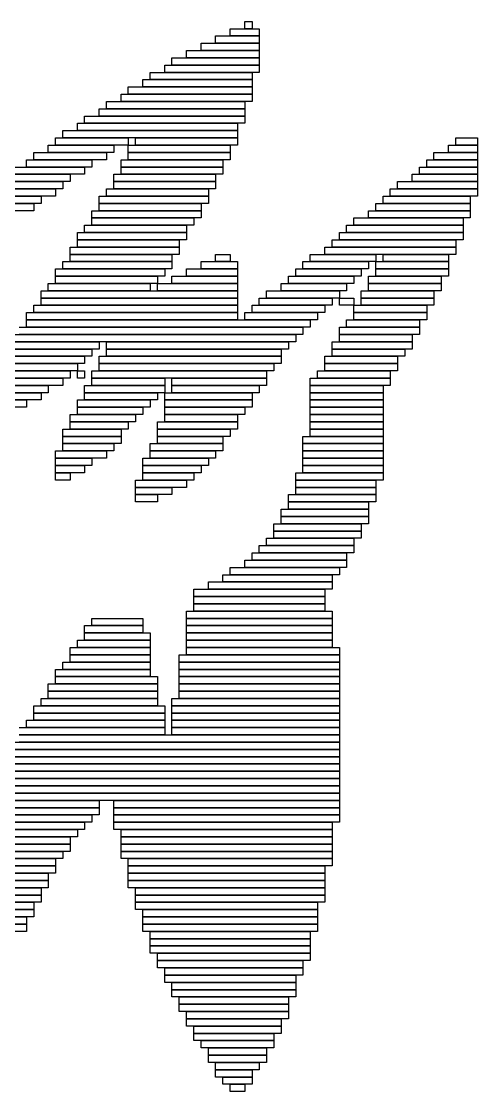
# Model space of a CAD drawing. Extents: x 24 to 1007, y 0 to 1020.
# Drawn here: x 795.3 to 858, y 256 to 403 of the extents above; entities that cross this region are included whole.
import ezdxf

# ---------------------------------------------------------------- set-up
doc = ezdxf.new("R2010")
doc.units = 0

msp = doc.modelspace()

# ---------------------------------------------------------------- linework, layer by layer
for p, q in [((826, 403), (827, 403)), ((826, 402), (826, 403)), ((827, 403), (827, 402)), ((824, 402), (828, 402)), ((824, 401), (824, 402)), ((827, 402), (826, 402)), ((828, 402), (828, 401)), ((820, 400), (828, 400)), ((820, 399), (820, 400)), ((822, 401), (828, 401)), ((822, 400), (822, 401)), ((828, 400), (822, 400)), ((828, 401), (824, 401)), ((828, 401), (828, 400)), ((828, 400), (828, 399)), ((818, 399), (828, 399)), ((818, 398), (818, 399)), ((828, 399), (820, 399)), ((828, 399), (828, 398)), ((815, 397), (828, 397)), ((815, 396), (815, 397)), ((816, 398), (828, 398)), ((816, 397), (816, 398)), ((828, 397), (816, 397)), ((828, 398), (818, 398)), ((828, 398), (828, 397)), ((828, 397), (828, 396)), ((813, 396), (827, 396)), ((813, 395), (813, 396)), ((828, 396), (815, 396)), ((827, 396), (827, 395)), ((810, 394), (827, 394)), ((810, 393), (810, 394)), ((812, 395), (827, 395)), ((812, 394), (812, 395)), ((827, 394), (812, 394)), ((827, 395), (813, 395)), ((827, 395), (827, 394)), ((827, 394), (827, 393)), ((809, 393), (827, 393)), ((809, 392), (809, 393)), ((827, 393), (810, 393)), ((827, 393), (827, 392)), ((807, 392), (826, 392)), ((807, 391), (807, 392)), ((827, 392), (809, 392)), ((826, 392), (826, 391)), ((804, 390), (826, 390)), ((804, 389), (804, 390)), ((806, 391), (826, 391)), ((806, 390), (806, 391)), ((826, 390), (806, 390)), ((826, 391), (807, 391)), ((826, 391), (826, 390)), ((826, 390), (826, 389)), ((803, 389), (825, 389)), ((803, 388), (803, 389)), ((826, 389), (804, 389)), ((825, 389), (825, 388)), ((800, 387), (810, 387)), ((800, 386), (800, 387)), ((801, 388), (825, 388)), ((801, 387), (801, 388)), ((825, 387), (801, 387)), ((825, 388), (803, 388)), ((810, 387), (810, 386)), ((811, 387), (825, 387)), ((811, 386), (811, 387)), ((825, 388), (825, 387)), ((825, 387), (825, 386)), ((855, 387), (858, 387)), ((855, 386), (855, 387)), ((858, 387), (858, 386)), ((799, 386), (808, 386)), ((799, 385), (799, 386)), ((810, 386), (800, 386)), ((808, 386), (808, 385)), ((810, 386), (824, 386)), ((810, 385), (810, 386)), ((825, 386), (811, 386)), ((824, 386), (824, 385)), ((854, 386), (858, 386)), ((854, 385), (854, 386)), ((858, 386), (855, 386)), ((858, 386), (858, 385)), ((796, 384), (805, 384)), ((796, 383), (796, 384)), ((797, 385), (807, 385)), ((797, 384), (797, 385)), ((807, 384), (797, 384)), ((808, 385), (799, 385)), ((805, 384), (805, 383)), ((807, 385), (807, 384)), ((809, 384), (823, 384)), ((809, 383), (809, 384)), ((824, 385), (810, 385)), ((810, 385), (824, 385)), ((810, 384), (810, 385)), ((824, 384), (810, 384)), ((823, 384), (823, 383)), ((824, 385), (824, 384)), ((851, 384), (858, 384)), ((851, 383), (851, 384)), ((852, 385), (858, 385)), ((852, 384), (852, 385)), ((858, 384), (852, 384)), ((858, 385), (854, 385)), ((858, 385), (858, 384)), ((858, 384), (858, 383)), ((794, 383), (804, 383)), ((805, 383), (796, 383)), ((804, 383), (804, 382)), ((823, 383), (809, 383)), ((809, 383), (823, 383)), ((809, 382), (809, 383)), ((823, 383), (823, 382)), ((850, 383), (858, 383)), ((850, 382), (850, 383)), ((858, 383), (851, 383)), ((858, 383), (858, 382)), ((791, 381), (801, 381)), ((792, 382), (802, 382)), ((802, 381), (792, 381)), ((804, 382), (794, 382)), ((801, 381), (801, 380)), ((802, 382), (802, 381)), ((808, 382), (822, 382)), ((808, 381), (808, 382)), ((822, 381), (808, 381)), ((808, 381), (822, 381)), ((808, 380), (808, 381)), ((823, 382), (809, 382)), ((822, 382), (822, 381)), ((822, 381), (822, 380)), ((847, 381), (858, 381)), ((847, 380), (847, 381)), ((849, 382), (858, 382)), ((849, 381), (849, 382)), ((858, 381), (849, 381)), ((858, 382), (850, 382)), ((858, 382), (858, 381)), ((858, 381), (858, 380)), ((789, 380), (800, 380)), ((801, 380), (791, 380)), ((800, 380), (800, 379)), ((807, 380), (821, 380)), ((807, 379), (807, 380)), ((822, 380), (808, 380)), ((821, 380), (821, 379)), ((846, 380), (858, 380)), ((846, 379), (846, 380)), ((858, 380), (847, 380)), ((858, 380), (858, 379)), ((768, 378), (797, 378)), ((787, 379), (798, 379)), ((798, 378), (787, 378)), ((800, 379), (789, 379)), ((797, 378), (797, 377)), ((798, 379), (798, 378)), ((806, 379), (821, 379)), ((806, 378), (806, 379)), ((821, 378), (806, 378)), ((806, 378), (820, 378)), ((806, 377), (806, 378)), ((821, 379), (807, 379)), ((820, 378), (820, 377)), ((821, 379), (821, 378)), ((844, 378), (857, 378)), ((844, 377), (844, 378)), ((845, 379), (857, 379)), ((845, 378), (845, 379)), ((857, 378), (845, 378)), ((858, 379), (846, 379)), ((857, 379), (857, 378)), ((857, 378), (857, 377)), ((797, 377), (768, 377)), ((805, 377), (820, 377)), ((805, 376), (805, 377)), ((820, 377), (806, 377)), ((820, 377), (820, 376)), ((843, 377), (857, 377)), ((843, 376), (843, 377)), ((857, 377), (844, 377)), ((857, 377), (857, 376)), ((804, 375), (818, 375)), ((804, 374), (804, 375)), ((820, 376), (805, 376)), ((805, 376), (819, 376)), ((805, 375), (805, 376)), ((819, 375), (805, 375)), ((818, 375), (818, 374)), ((819, 376), (819, 375)), ((840, 375), (856, 375)), ((840, 374), (840, 375)), ((841, 376), (856, 376)), ((841, 375), (841, 376)), ((856, 375), (841, 375)), ((857, 376), (843, 376)), ((856, 376), (856, 375)), ((856, 375), (856, 374)), ((803, 374), (818, 374)), ((803, 373), (803, 374)), ((818, 374), (804, 374)), ((818, 374), (818, 373)), ((839, 374), (856, 374)), ((839, 373), (839, 374)), ((856, 374), (840, 374)), ((856, 374), (856, 373)), ((802, 372), (817, 372)), ((802, 371), (802, 372)), ((818, 373), (803, 373)), ((803, 373), (817, 373)), ((803, 372), (803, 373)), ((817, 372), (803, 372)), ((817, 373), (817, 372)), ((817, 372), (817, 371)), ((837, 372), (855, 372)), ((837, 371), (837, 372)), ((838, 373), (855, 373)), ((838, 372), (838, 373)), ((855, 372), (838, 372)), ((856, 373), (839, 373)), ((855, 373), (855, 372)), ((855, 372), (855, 371)), ((817, 371), (802, 371)), ((802, 371), (816, 371)), ((802, 370), (802, 371)), ((816, 371), (816, 370)), ((822, 371), (824, 371)), ((822, 370), (822, 371)), ((824, 371), (824, 370)), ((835, 371), (844, 371)), ((835, 370), (835, 371)), ((855, 371), (837, 371)), ((844, 371), (844, 370)), ((845, 371), (854, 371)), ((845, 370), (845, 371)), ((854, 371), (854, 370)), ((800, 369), (815, 369)), ((800, 368), (800, 369)), ((801, 370), (816, 370)), ((801, 369), (801, 370)), ((816, 369), (801, 369)), ((816, 370), (802, 370)), ((815, 369), (815, 368)), ((816, 370), (816, 369)), ((818, 369), (825, 369)), ((818, 368), (818, 369)), ((820, 370), (825, 370)), ((820, 369), (820, 370)), ((825, 369), (820, 369)), ((824, 370), (822, 370)), ((825, 370), (825, 369)), ((825, 369), (825, 368)), ((833, 369), (842, 369)), ((833, 368), (833, 369)), ((834, 370), (843, 370)), ((834, 369), (834, 370)), ((843, 369), (834, 369)), ((844, 370), (835, 370)), ((842, 369), (842, 368)), ((843, 370), (843, 369)), ((844, 370), (854, 370)), ((844, 369), (844, 370)), ((854, 369), (844, 369)), ((844, 369), (854, 369)), ((844, 368), (844, 369)), ((854, 370), (845, 370)), ((854, 370), (854, 369)), ((854, 369), (854, 368)), ((815, 368), (800, 368)), ((800, 368), (814, 368)), ((800, 367), (800, 368)), ((814, 368), (814, 367)), ((816, 368), (825, 368)), ((816, 367), (816, 368)), ((825, 368), (818, 368)), ((825, 368), (825, 367)), ((832, 368), (841, 368)), ((832, 367), (832, 368)), ((842, 368), (833, 368)), ((841, 368), (841, 367)), ((843, 368), (853, 368)), ((843, 367), (843, 368)), ((854, 368), (844, 368)), ((853, 368), (853, 367)), ((799, 367), (813, 367)), ((799, 366), (799, 367)), ((814, 367), (800, 367)), ((813, 367), (813, 366)), ((814, 367), (825, 367)), ((814, 366), (814, 367)), ((825, 367), (816, 367)), ((825, 367), (825, 366)), ((831, 367), (840, 367)), ((831, 366), (831, 367)), ((841, 367), (832, 367)), ((840, 367), (840, 366)), ((853, 367), (843, 367)), ((843, 367), (853, 367)), ((843, 366), (843, 367)), ((853, 367), (853, 366)), ((798, 366), (825, 366)), ((798, 365), (798, 366)), ((825, 365), (798, 365)), ((798, 365), (825, 365)), ((798, 364), (798, 365)), ((813, 366), (799, 366)), ((825, 366), (814, 366)), ((825, 366), (825, 365)), ((825, 365), (825, 364)), ((828, 365), (838, 365)), ((828, 364), (828, 365)), ((829, 366), (839, 366)), ((829, 365), (829, 366)), ((839, 365), (829, 365)), ((840, 366), (831, 366)), ((838, 365), (838, 364)), ((839, 366), (839, 365)), ((839, 365), (841, 365)), ((839, 364), (839, 365)), ((841, 365), (841, 364)), ((842, 366), (852, 366)), ((842, 365), (842, 366)), ((852, 365), (842, 365)), ((842, 365), (852, 365)), ((842, 364), (842, 365)), ((853, 366), (843, 366)), ((852, 366), (852, 365)), ((852, 365), (852, 364)), ((797, 364), (825, 364)), ((797, 363), (797, 364)), ((825, 364), (798, 364)), ((825, 364), (825, 363)), ((827, 364), (837, 364)), ((827, 363), (827, 364)), ((838, 364), (828, 364)), ((837, 364), (837, 363)), ((841, 364), (839, 364)), ((841, 364), (851, 364)), ((841, 363), (841, 364)), ((852, 364), (842, 364)), ((851, 364), (851, 363)), ((796, 363), (825, 363)), ((796, 362), (796, 363)), ((825, 362), (796, 362)), ((796, 362), (835, 362)), ((796, 361), (796, 362)), ((825, 363), (797, 363)), ((825, 363), (825, 362)), ((826, 363), (836, 363)), ((826, 362), (826, 363)), ((836, 362), (826, 362)), ((837, 363), (827, 363)), ((835, 362), (835, 361)), ((836, 363), (836, 362)), ((840, 362), (850, 362)), ((840, 361), (840, 362)), ((851, 363), (841, 363)), ((841, 363), (851, 363)), ((841, 362), (841, 363)), ((851, 362), (841, 362)), ((850, 362), (850, 361)), ((851, 363), (851, 362)), ((795, 361), (834, 361)), ((835, 361), (796, 361)), ((834, 361), (834, 360)), ((839, 361), (850, 361)), ((839, 360), (839, 361)), ((850, 361), (840, 361)), ((850, 361), (850, 360)), ((794, 360), (833, 360)), ((833, 359), (794, 359)), ((794, 359), (806, 359)), ((834, 360), (795, 360)), ((806, 359), (806, 358)), ((807, 359), (832, 359)), ((807, 358), (807, 359)), ((832, 359), (832, 358)), ((833, 360), (833, 359)), ((838, 359), (849, 359)), ((838, 358), (838, 359)), ((850, 360), (839, 360)), ((839, 360), (849, 360)), ((839, 359), (839, 360)), ((849, 359), (839, 359)), ((849, 360), (849, 359)), ((849, 359), (849, 358)), ((793, 358), (805, 358)), ((806, 358), (794, 358)), ((805, 358), (805, 357)), ((832, 358), (807, 358)), ((807, 358), (831, 358)), ((807, 357), (807, 358)), ((831, 358), (831, 357)), ((849, 358), (838, 358)), ((838, 358), (848, 358)), ((838, 357), (838, 358)), ((848, 358), (848, 357)), ((792, 357), (804, 357)), ((804, 356), (792, 356)), ((792, 356), (803, 356)), ((805, 357), (793, 357)), ((803, 356), (803, 355)), ((804, 357), (804, 356)), ((806, 357), (831, 357)), ((806, 356), (806, 357)), ((831, 356), (806, 356)), ((806, 356), (830, 356)), ((806, 355), (806, 356)), ((831, 357), (807, 357)), ((830, 356), (830, 355)), ((831, 357), (831, 356)), ((837, 357), (847, 357)), ((837, 356), (837, 357)), ((847, 356), (837, 356)), ((837, 356), (847, 356)), ((837, 355), (837, 356)), ((848, 357), (838, 357)), ((847, 357), (847, 356)), ((847, 356), (847, 355)), ((791, 355), (802, 355)), ((803, 355), (792, 355)), ((802, 355), (802, 354)), ((803, 355), (804, 355)), ((803, 354), (803, 355)), ((804, 355), (804, 354)), ((805, 355), (829, 355)), ((805, 354), (805, 355)), ((830, 355), (806, 355)), ((829, 355), (829, 354)), ((836, 355), (846, 355)), ((836, 354), (836, 355)), ((847, 355), (837, 355)), ((846, 355), (846, 354)), ((790, 354), (801, 354)), ((801, 353), (790, 353)), ((790, 353), (799, 353)), ((802, 354), (791, 354)), ((799, 353), (799, 352)), ((801, 354), (801, 353)), ((804, 354), (803, 354)), ((804, 353), (815, 353)), ((804, 352), (804, 353)), ((829, 354), (805, 354)), ((805, 354), (815, 354)), ((805, 353), (805, 354)), ((815, 353), (805, 353)), ((815, 354), (815, 353)), ((815, 353), (815, 352)), ((816, 354), (829, 354)), ((816, 353), (816, 354)), ((829, 353), (816, 353)), ((816, 353), (828, 353)), ((816, 352), (816, 353)), ((828, 353), (828, 352)), ((829, 354), (829, 353)), ((835, 354), (846, 354)), ((835, 353), (835, 354)), ((846, 353), (835, 353)), ((835, 353), (845, 353)), ((835, 352), (835, 353)), ((846, 354), (836, 354)), ((845, 353), (845, 352)), ((846, 354), (846, 353)), ((789, 352), (798, 352)), ((799, 352), (790, 352)), ((798, 352), (798, 351)), ((815, 352), (804, 352)), ((804, 352), (814, 352)), ((804, 351), (804, 352)), ((814, 352), (814, 351)), ((815, 352), (827, 352)), ((815, 351), (815, 352)), ((828, 352), (816, 352)), ((827, 352), (827, 351)), ((845, 352), (835, 352)), ((835, 352), (845, 352)), ((835, 351), (835, 352)), ((845, 352), (845, 351)), ((798, 351), (789, 351)), ((789, 351), (796, 351)), ((796, 350), (789, 350)), ((796, 351), (796, 350)), ((803, 351), (813, 351)), ((803, 350), (803, 351)), ((813, 350), (803, 350)), ((803, 350), (812, 350)), ((803, 349), (803, 350)), ((814, 351), (804, 351)), ((812, 350), (812, 349)), ((813, 351), (813, 350)), ((827, 351), (815, 351)), ((815, 351), (827, 351)), ((815, 350), (815, 351)), ((827, 350), (815, 350)), ((815, 350), (826, 350)), ((815, 349), (815, 350)), ((826, 350), (826, 349)), ((827, 351), (827, 350)), ((845, 351), (835, 351)), ((835, 351), (845, 351)), ((835, 350), (835, 351)), ((845, 350), (835, 350)), ((835, 350), (845, 350)), ((835, 349), (835, 350)), ((845, 351), (845, 350)), ((845, 350), (845, 349)), ((802, 349), (811, 349)), ((802, 348), (802, 349)), ((812, 349), (803, 349)), ((811, 349), (811, 348)), ((826, 349), (815, 349)), ((815, 349), (825, 349)), ((815, 348), (815, 349)), ((825, 349), (825, 348)), ((845, 349), (835, 349)), ((835, 349), (845, 349)), ((835, 348), (835, 349)), ((845, 349), (845, 348)), ((801, 347), (809, 347)), ((801, 346), (801, 347)), ((811, 348), (802, 348)), ((802, 348), (810, 348)), ((802, 347), (802, 348)), ((810, 347), (802, 347)), ((809, 347), (809, 346)), ((810, 348), (810, 347)), ((814, 348), (825, 348)), ((814, 347), (814, 348)), ((825, 347), (814, 347)), ((814, 347), (824, 347)), ((814, 346), (814, 347)), ((825, 348), (815, 348)), ((824, 347), (824, 346)), ((825, 348), (825, 347)), ((845, 348), (835, 348)), ((835, 348), (845, 348)), ((835, 347), (835, 348)), ((845, 347), (835, 347)), ((835, 347), (845, 347)), ((835, 346), (835, 347)), ((845, 348), (845, 347)), ((845, 347), (845, 346)), ((809, 346), (801, 346)), ((801, 346), (809, 346)), ((801, 345), (801, 346)), ((809, 346), (809, 345)), ((824, 346), (814, 346)), ((814, 346), (823, 346)), ((814, 345), (814, 346)), ((823, 346), (823, 345)), ((834, 346), (845, 346)), ((834, 345), (834, 346)), ((845, 346), (835, 346)), ((845, 346), (845, 345)), ((800, 344), (807, 344)), ((800, 343), (800, 344)), ((809, 345), (801, 345)), ((801, 345), (808, 345)), ((801, 344), (801, 345)), ((808, 344), (801, 344)), ((807, 344), (807, 343)), ((808, 345), (808, 344)), ((813, 345), (823, 345)), ((813, 344), (813, 345)), ((823, 344), (813, 344)), ((813, 344), (822, 344)), ((813, 343), (813, 344)), ((823, 345), (814, 345)), ((822, 344), (822, 343)), ((823, 345), (823, 344)), ((845, 345), (834, 345)), ((834, 345), (845, 345)), ((834, 344), (834, 345)), ((845, 344), (834, 344)), ((834, 344), (845, 344)), ((834, 343), (834, 344)), ((845, 345), (845, 344)), ((845, 344), (845, 343)), ((807, 343), (800, 343)), ((800, 343), (805, 343)), ((800, 342), (800, 343)), ((805, 343), (805, 342)), ((812, 343), (821, 343)), ((812, 342), (812, 343)), ((822, 343), (813, 343)), ((821, 343), (821, 342)), ((845, 343), (834, 343)), ((834, 343), (845, 343)), ((834, 342), (834, 343)), ((845, 343), (845, 342)), ((805, 342), (800, 342)), ((800, 342), (804, 342)), ((800, 341), (800, 342)), ((804, 342), (804, 341)), ((821, 342), (812, 342)), ((812, 342), (820, 342)), ((812, 341), (812, 342)), ((820, 342), (820, 341)), ((845, 342), (834, 342)), ((834, 342), (845, 342)), ((834, 341), (834, 342)), ((845, 342), (845, 341)), ((804, 341), (800, 341)), ((800, 341), (802, 341)), ((800, 340), (800, 341)), ((802, 340), (800, 340)), ((802, 341), (802, 340)), ((811, 340), (818, 340)), ((811, 339), (811, 340)), ((820, 341), (812, 341)), ((812, 341), (819, 341)), ((812, 340), (812, 341)), ((819, 340), (812, 340)), ((818, 340), (818, 339)), ((819, 341), (819, 340)), ((833, 341), (845, 341)), ((833, 340), (833, 341)), ((845, 340), (833, 340)), ((833, 340), (844, 340)), ((833, 339), (833, 340)), ((845, 341), (834, 341)), ((844, 340), (844, 339)), ((845, 341), (845, 340)), ((818, 339), (811, 339)), ((811, 339), (816, 339)), ((811, 338), (811, 339)), ((816, 339), (816, 338)), ((844, 339), (833, 339)), ((833, 339), (844, 339)), ((833, 338), (833, 339)), ((844, 339), (844, 338)), ((816, 338), (811, 338)), ((811, 338), (814, 338)), ((811, 337), (811, 338)), ((814, 337), (811, 337)), ((814, 338), (814, 337)), ((832, 338), (844, 338)), ((832, 337), (832, 338)), ((844, 337), (832, 337)), ((832, 337), (843, 337)), ((832, 336), (832, 337)), ((844, 338), (833, 338)), ((843, 337), (843, 336)), ((844, 338), (844, 337)), ((831, 336), (843, 336)), ((831, 335), (831, 336)), ((843, 336), (832, 336)), ((843, 336), (843, 335)), ((830, 334), (842, 334)), ((830, 333), (830, 334)), ((843, 335), (831, 335)), ((831, 335), (843, 335)), ((831, 334), (831, 335)), ((843, 334), (831, 334)), ((842, 334), (842, 333)), ((843, 335), (843, 334)), ((842, 333), (830, 333)), ((830, 333), (842, 333)), ((830, 332), (830, 333)), ((842, 333), (842, 332)), ((828, 331), (841, 331)), ((828, 330), (828, 331)), ((829, 332), (841, 332)), ((829, 331), (829, 332)), ((841, 331), (829, 331)), ((842, 332), (830, 332)), ((841, 332), (841, 331)), ((841, 331), (841, 330)), ((827, 330), (840, 330)), ((827, 329), (827, 330)), ((841, 330), (828, 330)), ((840, 330), (840, 329)), ((824, 328), (839, 328)), ((824, 327), (824, 328)), ((826, 329), (840, 329)), ((826, 328), (826, 329)), ((840, 328), (826, 328)), ((840, 329), (827, 329)), ((839, 328), (839, 327)), ((840, 329), (840, 328)), ((823, 327), (838, 327)), ((823, 326), (823, 327)), ((839, 327), (824, 327)), ((838, 327), (838, 326)), ((819, 325), (837, 325)), ((819, 324), (819, 325)), ((821, 326), (838, 326)), ((821, 325), (821, 326)), ((838, 325), (821, 325)), ((838, 326), (823, 326)), ((837, 325), (837, 324)), ((838, 326), (838, 325)), ((837, 324), (819, 324)), ((819, 324), (837, 324)), ((819, 323), (819, 324)), ((837, 324), (837, 323)), ((818, 322), (838, 322)), ((818, 321), (818, 322)), ((837, 323), (819, 323)), ((819, 323), (837, 323)), ((819, 322), (819, 323)), ((837, 322), (819, 322)), ((837, 323), (837, 322)), ((838, 322), (838, 321)), ((805, 321), (812, 321)), ((805, 320), (805, 321)), ((812, 321), (812, 320)), ((838, 321), (818, 321)), ((818, 321), (838, 321)), ((818, 320), (818, 321)), ((838, 321), (838, 320)), ((804, 320), (812, 320)), ((804, 319), (804, 320)), ((812, 319), (804, 319)), ((804, 319), (813, 319)), ((804, 318), (804, 319)), ((812, 320), (805, 320)), ((812, 320), (812, 319)), ((813, 319), (813, 318)), ((838, 320), (818, 320)), ((818, 320), (838, 320)), ((818, 319), (818, 320)), ((838, 319), (818, 319)), ((818, 319), (838, 319)), ((818, 318), (818, 319)), ((838, 320), (838, 319)), ((838, 319), (838, 318)), ((803, 318), (813, 318)), ((803, 317), (803, 318)), ((813, 318), (804, 318)), ((813, 318), (813, 317)), ((838, 318), (818, 318)), ((818, 318), (838, 318)), ((818, 317), (818, 318)), ((838, 318), (838, 317)), ((802, 317), (813, 317)), ((802, 316), (802, 317)), ((813, 317), (803, 317)), ((813, 317), (813, 316)), ((838, 317), (818, 317)), ((818, 317), (839, 317)), ((818, 316), (818, 317)), ((839, 317), (839, 316)), ((801, 315), (813, 315)), ((801, 314), (801, 315)), ((813, 316), (802, 316)), ((802, 316), (813, 316)), ((802, 315), (802, 316)), ((813, 315), (802, 315)), ((813, 316), (813, 315)), ((813, 315), (813, 314)), ((817, 316), (839, 316)), ((817, 315), (817, 316)), ((839, 315), (817, 315)), ((817, 315), (839, 315)), ((817, 314), (817, 315)), ((839, 316), (818, 316)), ((839, 316), (839, 315)), ((839, 315), (839, 314)), ((800, 314), (813, 314)), ((800, 313), (800, 314)), ((813, 314), (801, 314)), ((813, 314), (813, 313)), ((839, 314), (817, 314)), ((817, 314), (839, 314)), ((817, 313), (817, 314)), ((839, 314), (839, 313)), ((799, 312), (814, 312)), ((799, 311), (799, 312)), ((813, 313), (800, 313)), ((800, 313), (814, 313)), ((800, 312), (800, 313)), ((814, 312), (800, 312)), ((814, 313), (814, 312)), ((814, 312), (814, 311)), ((839, 313), (817, 313)), ((817, 313), (839, 313)), ((817, 312), (817, 313)), ((839, 312), (817, 312)), ((817, 312), (839, 312)), ((817, 311), (817, 312)), ((839, 313), (839, 312)), ((839, 312), (839, 311)), ((814, 311), (799, 311)), ((799, 311), (814, 311)), ((799, 310), (799, 311)), ((814, 311), (814, 310)), ((839, 311), (817, 311)), ((817, 311), (839, 311)), ((817, 310), (817, 311)), ((839, 311), (839, 310)), ((797, 309), (815, 309)), ((797, 308), (797, 309)), ((798, 310), (814, 310)), ((798, 309), (798, 310)), ((814, 309), (798, 309)), ((814, 310), (799, 310)), ((814, 310), (814, 309)), ((815, 309), (815, 308)), ((816, 310), (839, 310)), ((816, 309), (816, 310)), ((839, 309), (816, 309)), ((816, 309), (839, 309)), ((816, 308), (816, 309)), ((839, 310), (817, 310)), ((839, 310), (839, 309)), ((839, 309), (839, 308)), ((815, 308), (797, 308)), ((797, 308), (815, 308)), ((797, 307), (797, 308)), ((815, 308), (815, 307)), ((839, 308), (816, 308)), ((816, 308), (839, 308)), ((816, 307), (816, 308)), ((839, 308), (839, 307)), ((795, 306), (815, 306)), ((796, 307), (815, 307)), ((796, 306), (796, 307)), ((815, 306), (796, 306)), ((815, 307), (797, 307)), ((815, 307), (815, 306)), ((815, 306), (815, 305)), ((839, 307), (816, 307)), ((816, 307), (839, 307)), ((816, 306), (816, 307)), ((839, 306), (816, 306)), ((816, 306), (839, 306)), ((816, 305), (816, 306)), ((839, 307), (839, 306)), ((839, 306), (839, 305)), ((815, 305), (795, 305)), ((795, 305), (839, 305)), ((839, 305), (816, 305)), ((839, 305), (839, 304)), ((793, 303), (839, 303)), ((794, 304), (839, 304)), ((839, 303), (794, 303)), ((839, 304), (795, 304)), ((839, 304), (839, 303)), ((839, 303), (839, 302)), ((839, 302), (793, 302)), ((793, 302), (839, 302)), ((839, 302), (839, 301)), ((791, 300), (839, 300)), ((792, 301), (839, 301)), ((839, 300), (792, 300)), ((839, 301), (793, 301)), ((839, 301), (839, 300)), ((839, 300), (839, 299)), ((839, 299), (791, 299)), ((791, 299), (839, 299)), ((839, 299), (839, 298)), ((790, 298), (839, 298)), ((839, 297), (790, 297)), ((790, 297), (839, 297)), ((839, 298), (791, 298)), ((839, 298), (839, 297)), ((839, 297), (839, 296)), ((789, 296), (806, 296)), ((839, 296), (790, 296)), ((806, 296), (806, 295)), ((808, 296), (839, 296)), ((808, 295), (808, 296)), ((839, 296), (839, 295)), ((788, 295), (806, 295)), ((806, 294), (788, 294)), ((788, 294), (805, 294)), ((806, 295), (789, 295)), ((805, 294), (805, 293)), ((806, 295), (806, 294)), ((839, 295), (808, 295)), ((808, 295), (839, 295)), ((808, 294), (808, 295)), ((839, 294), (808, 294)), ((808, 294), (839, 294)), ((808, 293), (808, 294)), ((839, 295), (839, 294)), ((839, 294), (839, 293)), ((776, 293), (804, 293)), ((805, 293), (788, 293)), ((804, 293), (804, 292)), ((839, 293), (808, 293)), ((808, 293), (838, 293)), ((808, 292), (808, 293)), ((838, 293), (838, 292)), ((804, 292), (776, 292)), ((776, 292), (803, 292)), ((803, 292), (803, 291)), ((838, 292), (808, 292)), ((809, 292), (838, 292)), ((809, 291), (809, 292)), ((838, 292), (838, 291)), ((803, 291), (776, 291)), ((776, 291), (802, 291)), ((802, 290), (776, 290)), ((776, 290), (802, 290)), ((802, 291), (802, 290)), ((802, 290), (802, 289)), ((838, 291), (809, 291)), ((809, 291), (838, 291)), ((809, 290), (809, 291)), ((838, 290), (809, 290)), ((809, 290), (838, 290)), ((809, 289), (809, 290)), ((838, 291), (838, 290)), ((838, 290), (838, 289)), ((802, 289), (776, 289)), ((776, 289), (801, 289)), ((801, 289), (801, 288)), ((838, 289), (809, 289)), ((809, 289), (838, 289)), ((809, 288), (809, 289)), ((838, 289), (838, 288)), ((801, 288), (776, 288)), ((776, 288), (800, 288)), ((800, 287), (776, 287)), ((776, 287), (800, 287)), ((800, 288), (800, 287)), ((800, 287), (800, 286)), ((838, 288), (809, 288)), ((810, 288), (838, 288)), ((810, 287), (810, 288)), ((838, 287), (810, 287)), ((810, 287), (837, 287)), ((810, 286), (810, 287)), ((837, 287), (837, 286)), ((838, 288), (838, 287)), ((800, 286), (776, 286)), ((776, 286), (799, 286)), ((799, 286), (799, 285)), ((837, 286), (810, 286)), ((810, 286), (837, 286)), ((810, 285), (810, 286)), ((837, 286), (837, 285)), ((799, 285), (776, 285)), ((776, 285), (799, 285)), ((799, 284), (776, 284)), ((776, 284), (798, 284)), ((798, 284), (798, 283)), ((799, 285), (799, 284)), ((837, 285), (810, 285)), ((810, 285), (837, 285)), ((810, 284), (810, 285)), ((837, 284), (810, 284)), ((811, 284), (837, 284)), ((811, 283), (811, 284)), ((837, 285), (837, 284)), ((837, 284), (837, 283)), ((798, 283), (776, 283)), ((776, 283), (798, 283)), ((798, 283), (798, 282)), ((837, 283), (811, 283)), ((811, 283), (837, 283)), ((811, 282), (811, 283)), ((837, 283), (837, 282)), ((798, 282), (776, 282)), ((776, 282), (797, 282)), ((797, 281), (776, 281)), ((776, 281), (797, 281)), ((797, 282), (797, 281)), ((797, 281), (797, 280)), ((837, 282), (811, 282)), ((811, 282), (836, 282)), ((811, 281), (811, 282)), ((836, 281), (811, 281)), ((812, 281), (836, 281)), ((812, 280), (812, 281)), ((836, 282), (836, 281)), ((836, 281), (836, 280)), ((797, 280), (776, 280)), ((776, 280), (796, 280)), ((796, 280), (796, 279)), ((836, 280), (812, 280)), ((812, 280), (836, 280)), ((812, 279), (812, 280)), ((836, 280), (836, 279)), ((775, 279), (796, 279)), ((796, 278), (775, 278)), ((796, 279), (776, 279)), ((796, 279), (796, 278)), ((836, 279), (812, 279)), ((812, 279), (836, 279)), ((812, 278), (812, 279)), ((836, 278), (812, 278)), ((813, 278), (835, 278)), ((813, 277), (813, 278)), ((835, 278), (835, 277)), ((836, 279), (836, 278)), ((835, 277), (813, 277)), ((813, 277), (835, 277)), ((813, 276), (813, 277)), ((835, 277), (835, 276)), ((835, 276), (813, 276)), ((813, 276), (835, 276)), ((813, 275), (813, 276)), ((835, 275), (813, 275)), ((814, 275), (835, 275)), ((814, 274), (814, 275)), ((835, 276), (835, 275)), ((835, 275), (835, 274)), ((835, 274), (814, 274)), ((814, 274), (834, 274)), ((814, 273), (814, 274)), ((834, 274), (834, 273)), ((834, 273), (814, 273)), ((815, 273), (834, 273)), ((815, 272), (815, 273)), ((834, 272), (815, 272)), ((815, 272), (833, 272)), ((815, 271), (815, 272)), ((833, 272), (833, 271)), ((834, 273), (834, 272)), ((833, 271), (815, 271)), ((816, 271), (833, 271)), ((816, 270), (816, 271)), ((833, 271), (833, 270)), ((833, 270), (816, 270)), ((816, 270), (833, 270)), ((816, 269), (816, 270)), ((833, 270), (833, 269)), ((833, 269), (816, 269)), ((817, 269), (832, 269)), ((817, 268), (817, 269)), ((832, 268), (817, 268)), ((817, 268), (832, 268)), ((817, 267), (817, 268)), ((832, 269), (832, 268)), ((832, 268), (832, 267)), ((832, 267), (817, 267)), ((818, 267), (832, 267)), ((818, 266), (818, 267)), ((832, 267), (832, 266)), ((832, 266), (818, 266)), ((818, 266), (831, 266)), ((818, 265), (818, 266)), ((831, 265), (818, 265)), ((819, 265), (831, 265)), ((819, 264), (819, 265)), ((831, 266), (831, 265)), ((831, 265), (831, 264)), ((831, 264), (819, 264)), ((819, 264), (830, 264)), ((819, 263), (819, 264)), ((830, 264), (830, 263)), ((830, 263), (819, 263)), ((820, 263), (830, 263)), ((820, 262), (820, 263)), ((830, 262), (820, 262)), ((821, 262), (829, 262)), ((821, 261), (821, 262)), ((829, 262), (829, 261)), ((830, 263), (830, 262)), ((829, 261), (821, 261)), ((821, 261), (829, 261)), ((821, 260), (821, 261)), ((829, 261), (829, 260)), ((829, 260), (821, 260)), ((822, 260), (828, 260)), ((822, 259), (822, 260)), ((828, 259), (822, 259)), ((822, 259), (827, 259)), ((822, 258), (822, 259)), ((827, 259), (827, 258)), ((828, 260), (828, 259)), ((827, 258), (822, 258)), ((823, 258), (827, 258)), ((823, 257), (823, 258)), ((827, 258), (827, 257)), ((827, 257), (823, 257)), ((824, 257), (826, 257)), ((824, 256), (824, 257)), ((826, 256), (824, 256)), ((826, 257), (826, 256))]:
    msp.add_line(p, q)

doc.saveas('drawing.dxf')
